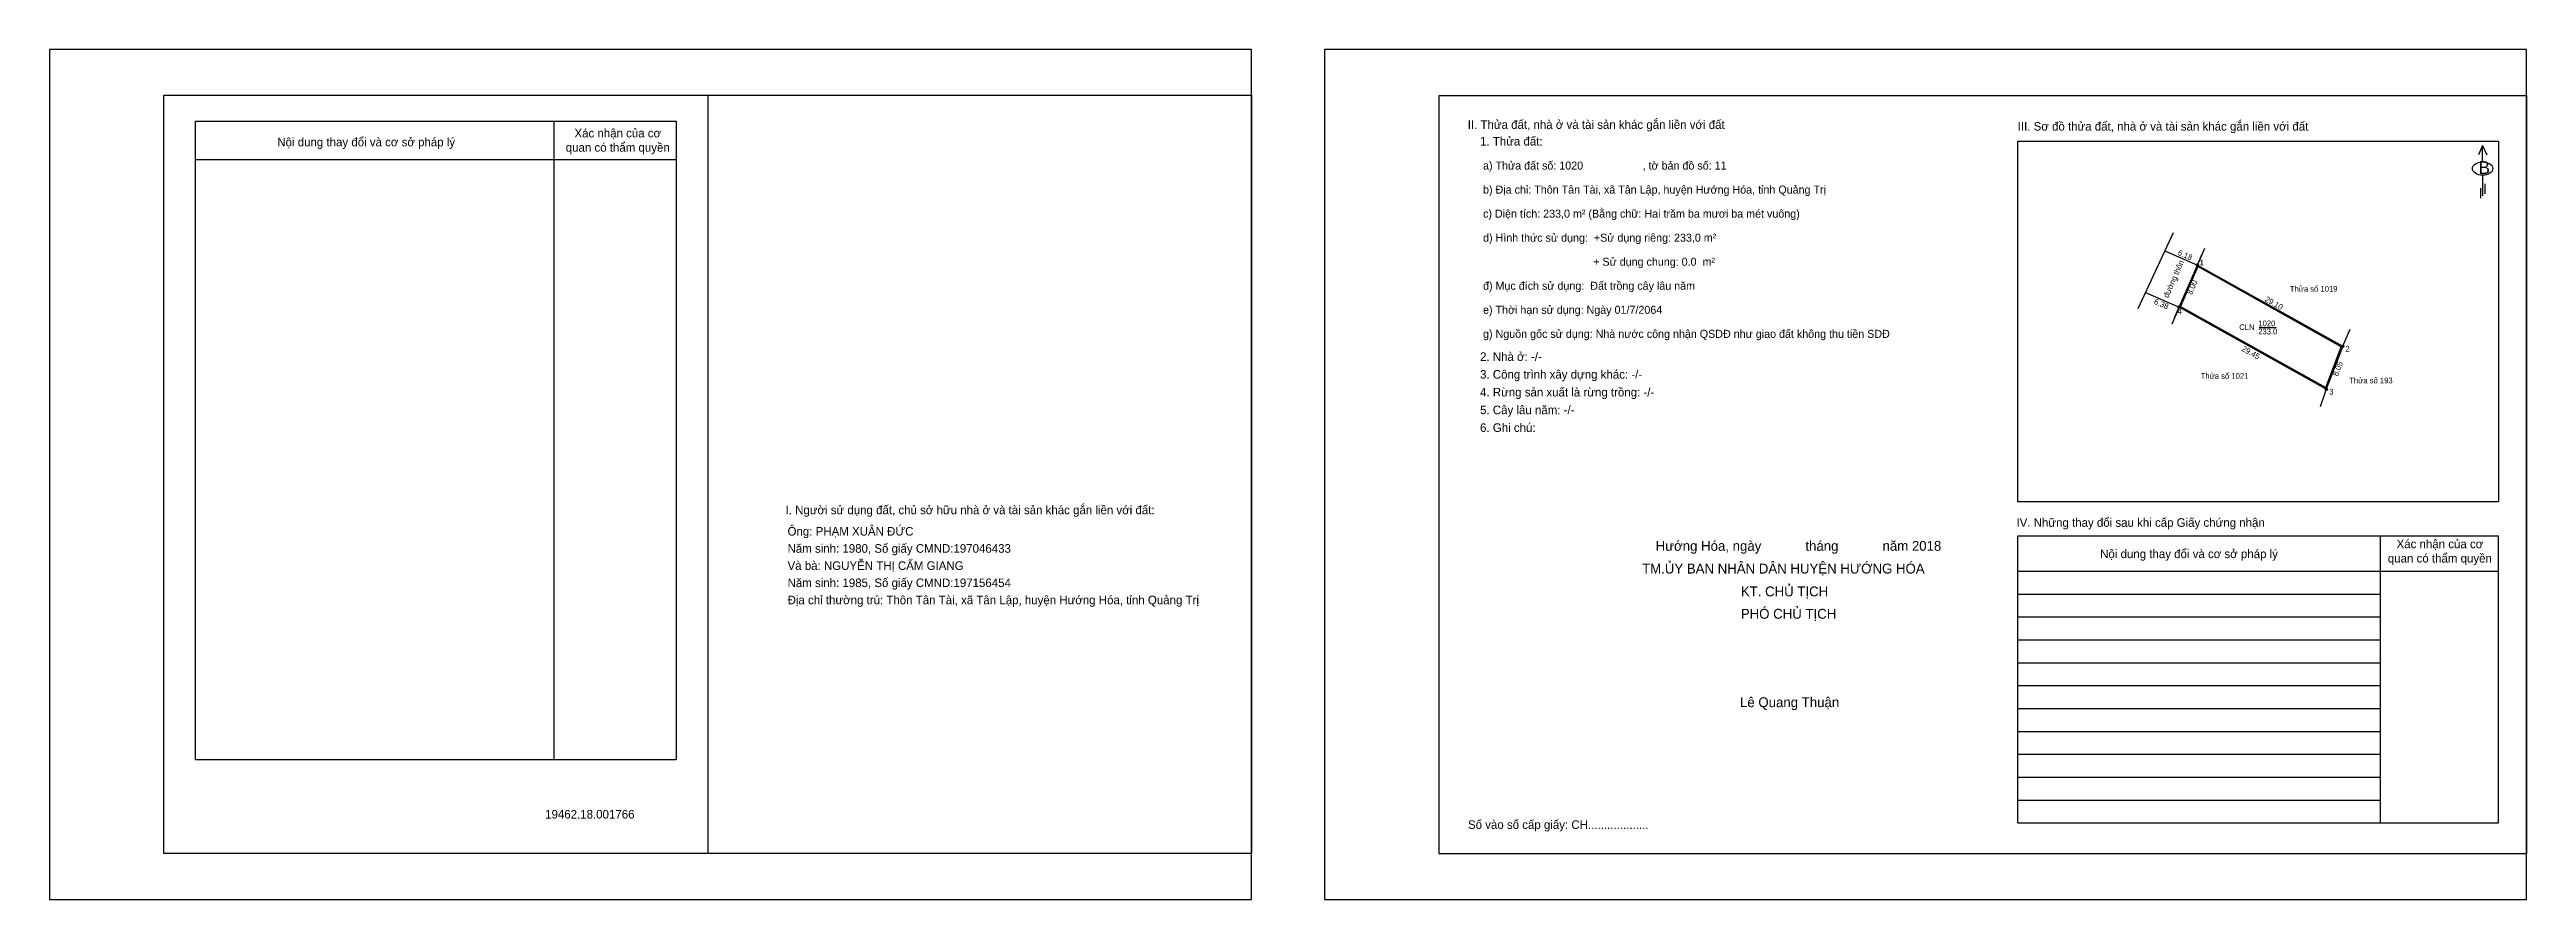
# Model space of a CAD drawing. Extents: x 547229 to 547662, y 1837409 to 1837557.
import ezdxf

# ---------------------------------------------------------------- set-up
doc = ezdxf.new("R2010")
doc.units = 0
for name, color, linetype in [('Level 1', 7, 'Continuous'), ('Level 11', 7, 'Continuous'), ('Level 12', 7, 'Continuous'), ('Level 13', 7, 'Continuous'), ('Level 14', 7, 'Continuous'), ('Level 15', 7, 'Continuous'), ('Level 16', 7, 'Continuous'), ('Level 17', 7, 'Continuous'), ('Level 18', 7, 'Continuous'), ('Level 19', 7, 'Continuous'), ('Level 2', 7, 'Continuous'), ('Level 3', 7, 'Continuous'), ('Level 4', 7, 'Continuous'), ('Level 5', 7, 'Continuous'), ('Level 6', 7, 'Continuous')]:
    doc.layers.add(name, color=color, linetype=linetype)

msp = doc.modelspace()

# ---------------------------------------------------------------- linework, layer by layer
at = {"layer": 'Level 1'}
for p, q in [((547254.95, 1837544.92), (547338.95, 1837544.92)), ((547254.95, 1837433.31), (547254.95, 1837544.92)), ((547338.95, 1837544.92), (547338.95, 1837433.31)), ((547254.95, 1837538.23), (547338.95, 1837538.23)), ((547573.39, 1837472.46), (547657.39, 1837472.46)), ((547636.67, 1837472.46), (547636.67, 1837422.3)), ((547573.39, 1837466.28), (547657.39, 1837466.28)), ((547573.39, 1837462.28), (547636.67, 1837462.28)), ((547573.39, 1837458.28), (547636.67, 1837458.28)), ((547573.39, 1837454.28), (547636.67, 1837454.28)), ((547573.39, 1837450.28), (547636.67, 1837450.28)), ((547573.39, 1837446.28), (547636.67, 1837446.28)), ((547573.39, 1837442.28), (547636.67, 1837442.28)), ((547573.39, 1837438.28), (547636.67, 1837438.28)), ((547573.39, 1837434.28), (547636.67, 1837434.28)), ((547573.39, 1837430.28), (547636.67, 1837430.28)), ((547573.39, 1837426.28), (547636.67, 1837426.28))]:
    msp.add_line(p, q, dxfattribs=at)
for points in [[(547317.59, 1837544.92), (547317.59, 1837433.31)], [(547573.39, 1837422.3), (547573.39, 1837472.46)], [(547657.39, 1837422.3), (547657.39, 1837472.46)], [(547338.95, 1837433.31), (547254.95, 1837433.31)]]:
    msp.add_lwpolyline(points, dxfattribs=at)
at = {"layer": 'Level 11'}
for p, q in [((547601.55, 1837512.43), (547604.74, 1837519.77)), ((547601.55, 1837512.43), (547604.74, 1837519.77)), ((547604.74, 1837519.77), (547630.15, 1837505.59)), ((547627.27, 1837498.07), (547601.55, 1837512.43)), ((547630.15, 1837505.59), (547627.27, 1837498.07))]:
    msp.add_line(p, q, dxfattribs=at)
at = {"layer": 'Level 12'}
for centre in [(547604.74, 1837519.77), (547601.55, 1837512.43), (547630.15, 1837505.59), (547627.27, 1837498.07)]:
    msp.add_circle(centre, 0.207, dxfattribs=at)
at = {"layer": 'Level 13'}
for p, q in [((547604.74, 1837519.77), (547606.03, 1837522.74)), ((547601.55, 1837512.43), (547600.26, 1837509.46)), ((547630.15, 1837505.59), (547631.43, 1837508.56)), ((547627.27, 1837498.07), (547626.2, 1837495.02))]:
    msp.add_line(p, q, dxfattribs=at)
at = {"layer": 'Level 14'}
for p, q in [((547604.74, 1837519.77), (547605.53, 1837521.6)), ((547600.75, 1837510.59), (547601.55, 1837512.43))]:
    msp.add_line(p, q, dxfattribs=at)
at = {"layer": 'Level 16'}
for p, q in [((547599.07, 1837522.23), (547604.74, 1837519.77)), ((547595.7, 1837514.97), (547601.55, 1837512.43))]:
    msp.add_line(p, q, dxfattribs=at)
at = {"layer": 'Level 17'}
msp.add_line((547615.53, 1837508.87), (547618.53, 1837508.87), dxfattribs=at)
at = {"layer": 'Level 18'}
msp.add_lwpolyline([(547594.39, 1837512.15), (547600.57, 1837525.46)], dxfattribs=at)
at = {"layer": 'Level 19'}
msp.add_lwpolyline([(547627.17, 1837498.36), (547629.9, 1837505.5), (547604.84, 1837519.49), (547601.81, 1837512.52)], close=True, dxfattribs=at)
at = {"layer": 'Level 2'}
for p, q in [((547472.25, 1837549.42), (547662.25, 1837549.42)), ((547472.25, 1837416.92), (547472.25, 1837549.42)), ((547573.39, 1837478.38), (547573.39, 1837541.43)), ((547573.39, 1837541.43), (547657.39, 1837541.43)), ((547657.39, 1837541.43), (547657.39, 1837478.38)), ((547657.39, 1837478.38), (547573.39, 1837478.38))]:
    msp.add_line(p, q, dxfattribs=at)
msp.add_lwpolyline([(547439.45, 1837416.93), (547249.45, 1837416.93), (547249.45, 1837549.43), (547439.45, 1837549.43)], close=True, dxfattribs=at)
for points in [[(547344.45, 1837549.43), (547344.45, 1837416.93)], [(547662.25, 1837549.42), (547662.25, 1837416.92), (547472.25, 1837416.92)]]:
    msp.add_lwpolyline(points, dxfattribs=at)
at = {"layer": 'Level 3'}
msp.add_lwpolyline([(547229.45, 1837557.42), (547229.45, 1837408.92), (547439.45, 1837408.92), (547439.45, 1837557.42)], close=True, dxfattribs=at)
at = {"layer": 'Level 4'}
msp.add_lwpolyline([(547452.25, 1837557.42), (547452.25, 1837408.92), (547662.25, 1837408.92), (547662.25, 1837557.42)], close=True, dxfattribs=at)
at = {"layer": 'Level 5'}
for p, q in [((547654.58, 1837540.63), (547653.85, 1837539.04)), ((547654.58, 1837537.8), (547654.58, 1837540.63)), ((547654.58, 1837540.63), (547655.3, 1837539.04)), ((547654.59, 1837535.46), (547654.59, 1837531.89)), ((547654.21, 1837533.22), (547654.21, 1837531.48)), ((547655, 1837533.97), (547655, 1837532.22)), ((547573.39, 1837422.3), (547657.39, 1837422.3))]:
    msp.add_line(p, q, dxfattribs=at)
msp.add_ellipse((547654.59, 1837536.62), major_axis=(1.78, 0), ratio=0.655849, dxfattribs=at)

# ---------------------------------------------------------------- texts
at = {"layer": 'Level 1'}
for s, height, p in [('Xác nhận của cơ ', 1.5, (547321.17, 1837542.07)), ('Nội dung thay đổi và cơ sở pháp lý', 1.5, (547269.25, 1837540.51)), ('quan có thẩm quyền', 1.5, (547319.65, 1837539.57)), ('I. Người sử dụng đất, chủ sở hữu nhà ở và tài sản khác gắn liền với đất:', 1.5, (547358.06, 1837476.23)), ('IV. Những thay đổi sau khi cấp Giấy chứng nhận', 1.5, (547573.14, 1837474.03)), ('Nội dung thay đổi và cơ sở pháp lý', 1.5, (547587.76, 1837468.56)), ('Xác nhận của cơ ', 1.5, (547639.55, 1837470.29)), ('quan có thẩm quyền', 1.5, (547638.03, 1837467.79)), ('Lê Quang Thuận', 1.7268, (547524.83, 1837442.52))]:
    msp.add_text(s, height=height, dxfattribs=at).set_placement(p)
at = {"layer": 'Level 15'}
for s, p in [('1', (547605.13, 1837519.71)), ('4', (547601.27, 1837511.17)), ('2', (547630.61, 1837504.65)), ('3', (547627.79, 1837497.13))]:
    msp.add_text(s, height=1, dxfattribs=at).set_placement(p)
at = {"layer": 'Level 16'}
for s, rotation, p in [('6.18', 336.51, (547601.21, 1837521.58)), ('6.38', 336.51, (547597.06, 1837513.03)), ('8.00', 66.51, (547603.77, 1837514.49)), ('29.10', 330.8327, (547616.42, 1837513.5)), ('29.45', 330.833, (547612.38, 1837504.85)), ('8.05', 69.0422, (547629.28, 1837500.25))]:
    msp.add_text(s, height=1, rotation=rotation, dxfattribs=at).set_placement(p)
at = {"layer": 'Level 17'}
for s, p in [('Thửa số 1019', (547620.9, 1837515.11)), ('CLN', (547612.07, 1837508.42)), ('1020', (547615.4, 1837509.07)), ('233.0', (547615.37, 1837507.66)), ('Thửa số 1021', (547605.33, 1837499.89)), ('Thửa số 193', (547631.28, 1837499.1))]:
    msp.add_text(s, height=1, dxfattribs=at).set_placement(p)
at = {"layer": 'Level 18'}
msp.add_text('đường thôn', height=1, rotation=66.51, dxfattribs=at).set_placement((547599.67, 1837513.95))
at = {"layer": 'Level 5'}
for s, height, p in [('II. Thửa đất, nhà ở và tài sản khác gắn liền với đất', 1.5, (547477.26, 1837543.56)), ('III. Sơ đồ thửa đất, nhà ở và tài sản khác gắn liền với đất', 1.5, (547573.35, 1837543.26)), ('B', 2.25, (547653.87, 1837535.67)), ('Hướng Hóa, ngày            tháng            năm 2018', 1.7268, (547510.09, 1837469.84)), ('TM.ỦY BAN NHÂN DÂN HUYỆN HƯỚNG HÓA', 1.7268, (547507.72, 1837465.87)), ('KT. CHỦ TỊCH', 1.7268, (547524.98, 1837461.88)), ('PHÓ CHỦ TỊCH', 1.7268, (547524.98, 1837457.97)), ('19462.18.001766', 1.5, (547316.05, 1837423.06)), ('Số vào sổ cấp giấy: CH...................', 1.5, (547477.3, 1837421.25))]:
    msp.add_text(s, height=height, dxfattribs=at).set_placement(p)
at = {"layer": 'Level 6'}
for s, height, p in [('1. Thửa đất: ', 1.5, (547479.41, 1837540.65)), (' a) Thửa đất số: 1020                    , tờ bản đồ số: 11', 1.4, (547479.41, 1837536.45)), (' b) Địa chỉ: Thôn Tân Tài, xã Tân Lập, huyện Hướng Hóa, tỉnh Quảng Trị', 1.4, (547479.41, 1837532.25)), (' c) Diện tích: 233,0 m² (Bằng chữ: Hai trăm ba mươi ba mét vuông)', 1.4, (547479.41, 1837528.05)), (' d) Hình thức sử dụng:  +Sử dụng riêng: 233,0 m²', 1.4, (547479.41, 1837523.85)), ('                                      + Sử dụng chung: 0.0  m²', 1.4, (547479.41, 1837519.65)), (' đ) Mục đích sử dụng:  Đất trồng cây lâu năm', 1.4, (547479.41, 1837515.45)), (' e) Thời hạn sử dụng: Ngày 01/7/2064', 1.4, (547479.41, 1837511.25)), (' g) Nguồn gốc sử dụng: Nhà nước công nhận QSDĐ như giao đất không thu tiền SDĐ', 1.4, (547479.41, 1837507.05)), ('3. Công trình xây dựng khác: -/-', 1.5, (547479.41, 1837499.92)), ('2. Nhà ở: -/-', 1.5, (547479.41, 1837503.02)), ('4. Rừng sản xuất là rừng trồng: -/-', 1.5, (547479.41, 1837496.81)), ('5. Cây lâu năm: -/-', 1.5, (547479.41, 1837493.71)), ('6. Ghi chú:', 1.5, (547479.41, 1837490.61)), ('Ông: PHẠM XUÂN ĐỨC', 1.5, (547358.41, 1837472.5)), ('Năm sinh: 1980, Số giấy CMND:197046433', 1.5, (547358.41, 1837469.5)), ('Và bà: NGUYỄN THỊ CẨM GIANG', 1.5, (547358.41, 1837466.5)), ('Địa chỉ thường trú: Thôn Tân Tài, xã Tân Lập, huyện Hướng Hóa, tỉnh Quảng Trị', 1.5, (547358.41, 1837460.5)), ('Năm sinh: 1985, Số giấy CMND:197156454', 1.5, (547358.41, 1837463.5))]:
    msp.add_text(s, height=height, dxfattribs=at).set_placement(p)

doc.saveas('drawing.dxf')
